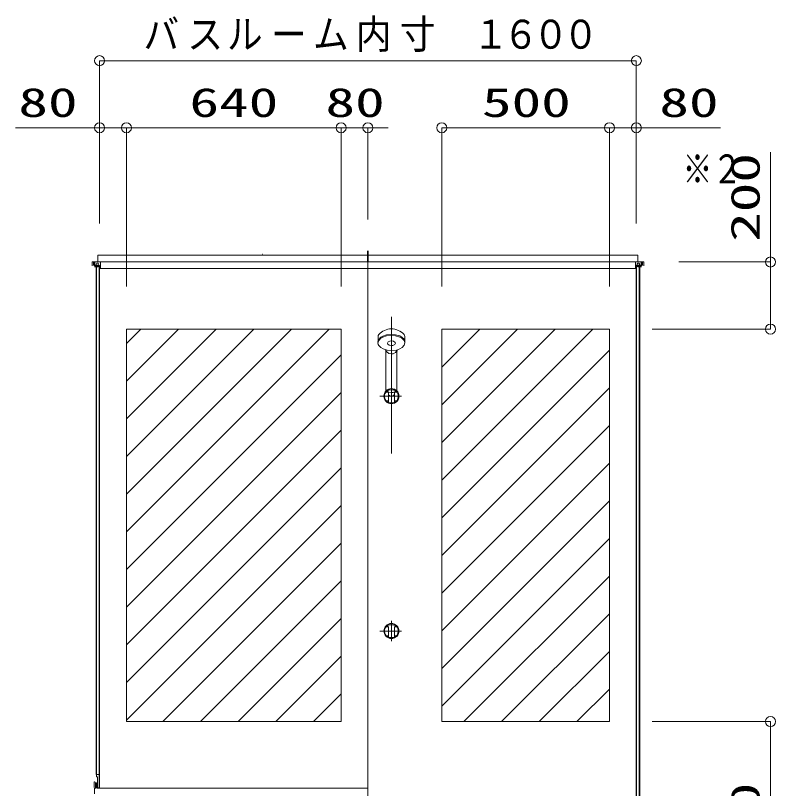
# Model space of a CAD drawing. Units: millimetres on the paper. Extents: x -305 to 305, y -152 to 152.
# Drawn here: x -210.35 to -165.03, y 37.16 to 83.25 of the extents above; entities that cross this region are included whole.
import ezdxf
from ezdxf.enums import TextEntityAlignment as Align

# ---------------------------------------------------------------- set-up
doc = ezdxf.new("R2010")
doc.units = ezdxf.units.MM
doc.linetypes.add('LONG_CHAIN', pattern=[21, 18, -1, 1, -1])
doc.layers.add('0-0_0', color=7, linetype='Continuous', lineweight=9)
doc.layers.add('0-1_VIEW0002', color=7, linetype='Continuous', lineweight=9)
doc.styles.add('ＭＳ ゴシック', font='')
doc.styles.get('ＭＳ ゴシック').set_extended_font_data('MS Gothic')

# ---------------------------------------------------------------- blocks, each defined once
blk = doc.blocks.new('_ORIGIN')
at = {"layer": '0-0_0'}
blk.add_line((0, 0), (-1, 0), dxfattribs=at)
blk.add_circle((0, 0), 0.5, dxfattribs=at)

msp = doc.modelspace()

# ---------------------------------------------------------------- linework, layer by layer
at = {"layer": '0-0_0'}
for p, q in [((-203.733, 52.458), (-191.638, 64.553)), ((-203.733, 54.703), (-193.883, 64.553)), ((-203.733, 56.948), (-196.128, 64.553)), ((-203.733, 59.193), (-198.373, 64.553)), ((-203.733, 61.438), (-200.618, 64.553)), ((-203.733, 63.683), (-202.863, 64.553)), ((-184.933, 55.542), (-175.922, 64.553)), ((-184.933, 57.788), (-178.167, 64.553)), ((-184.933, 60.033), (-180.412, 64.553)), ((-184.933, 62.278), (-182.657, 64.553)), ((-184.933, 64.523), (-184.902, 64.553)), ((-184.933, 53.297), (-174.933, 63.297)), ((-203.733, 50.213), (-190.933, 63.013)), ((-184.933, 51.052), (-174.933, 61.052)), ((-203.733, 47.968), (-190.933, 60.768)), ((-184.933, 48.807), (-174.933, 58.807)), ((-203.733, 45.723), (-190.933, 58.523)), ((-203.733, 43.478), (-190.933, 56.278)), ((-184.933, 46.562), (-174.933, 56.562)), ((-203.733, 41.233), (-190.933, 54.033)), ((-184.933, 44.317), (-174.933, 54.317)), ((-201.567, 41.153), (-190.933, 51.787)), ((-184.933, 42.072), (-174.933, 52.072)), ((-183.607, 41.153), (-174.933, 49.827)), ((-199.322, 41.153), (-190.933, 49.542)), ((-181.362, 41.153), (-174.933, 47.582)), ((-197.077, 41.153), (-190.933, 47.297)), ((-179.117, 41.153), (-174.933, 45.337)), ((-194.832, 41.153), (-190.933, 45.052)), ((-176.872, 41.153), (-174.933, 43.092)), ((-192.587, 41.153), (-190.933, 42.807))]:
    msp.add_line(p, q, dxfattribs=at)
at = {"layer": '0-1_VIEW0002'}
for p, q in [((-205.333, 70.853), (-205.333, 80.553)), ((-204.733, 80.553), (-173.933, 80.553)), ((-173.333, 70.853), (-173.333, 80.553)), ((-205.933, 76.554), (-206.533, 76.554)), ((-203.733, 76.554), (-205.333, 76.554)), ((-203.733, 67.093), (-203.733, 76.553)), ((-203.133, 76.554), (-202.533, 76.554)), ((-203.133, 76.553), (-191.533, 76.553)), ((-191.533, 76.553), (-192.133, 76.553)), ((-190.933, 71.493), (-190.933, 76.553)), ((-190.933, 67.093), (-190.933, 76.553)), ((-189.333, 76.553), (-190.933, 76.553)), ((-189.333, 71.093), (-189.333, 76.553)), ((-188.733, 76.553), (-188.133, 76.553)), ((-184.933, 67.093), (-184.933, 76.553)), ((-184.333, 76.553), (-175.533, 76.553)), ((-175.533, 76.553), (-176.133, 76.553)), ((-174.933, 71.493), (-174.933, 76.553)), ((-174.933, 76.553), (-173.333, 76.553)), ((-174.933, 67.093), (-174.933, 76.553)), ((-172.733, 76.553), (-172.133, 76.553)), ((-189.353, 69.213), (-189.353, 68.553)), ((-189.313, 69.213), (-189.313, 68.553)), ((-205.433, 68.953), (-205.433, 68.553)), ((-205.433, 68.953), (-189.353, 68.953)), ((-195.633, 69.023), (-195.623, 69.023)), ((-189.313, 68.953), (-173.233, 68.953)), ((-173.233, 68.953), (-173.233, 68.553)), ((-205.783, 68.553), (-205.783, 68.313)), ((-205.783, 68.553), (-189.353, 68.553)), ((-205.693, 68.553), (-205.693, 68.379)), ((-205.679, 68.553), (-205.693, 68.553)), ((-205.679, 68.553), (-205.679, 68.379)), ((-205.679, 68.553), (-172.987, 68.553)), ((-205.373, 68.353), (-205.653, 68.353)), ((-205.343, 68.339), (-205.653, 68.339)), ((-205.613, 68.253), (-205.613, 68.553)), ((-205.583, 68.283), (-205.583, 68.253)), ((-205.583, 68.283), (-205.543, 68.283)), ((-205.543, 68.253), (-205.543, 68.283)), ((-205.537, 68.339), (-205.537, 41.237)), ((-205.513, 68.303), (-205.513, 41.237)), ((-205.393, 68.303), (-205.513, 68.303)), ((-205.513, 68.253), (-205.513, 68.283)), ((-205.513, 68.283), (-205.473, 68.283)), ((-205.493, 68.473), (-205.423, 68.473)), ((-205.493, 68.333), (-205.423, 68.333)), ((-205.473, 68.253), (-205.473, 68.283)), ((-205.443, 68.253), (-205.443, 68.283)), ((-205.443, 68.283), (-205.333, 68.283)), ((-205.393, 68.339), (-205.393, 68.303)), ((-205.347, 68.313), (-205.347, 37.233)), ((-205.333, 68.313), (-205.333, 37.193)), ((-205.283, 68.553), (-205.283, 68.173)), ((-201.233, 68.553), (-201.223, 68.553)), ((-199.233, 68.553), (-199.223, 68.553)), ((-198.413, 68.553), (-198.533, 68.553)), ((-195.333, 68.553), (-195.323, 68.553)), ((-189.333, 68.553), (-189.333, 28.993)), ((-189.313, 68.553), (-172.883, 68.553)), ((-182.413, 68.553), (-182.533, 68.553)), ((-173.383, 68.553), (-173.383, 68.173)), ((-173.333, 68.313), (-173.333, 29.033)), ((-173.333, 68.283), (-173.333, 68.142)), ((-173.223, 68.283), (-173.333, 68.283)), ((-173.323, 68.339), (-173.013, 68.339)), ((-173.323, 68.339), (-173.013, 68.339)), ((-173.319, 68.313), (-173.319, 29.033)), ((-173.293, 68.353), (-173.013, 68.353)), ((-173.293, 68.353), (-173.013, 68.353)), ((-173.273, 68.339), (-173.273, 68.303)), ((-173.273, 68.303), (-173.153, 68.303)), ((-173.173, 68.473), (-173.243, 68.473)), ((-173.173, 68.333), (-173.243, 68.333)), ((-173.223, 68.253), (-173.223, 68.283)), ((-173.153, 68.283), (-173.193, 68.283)), ((-173.193, 68.253), (-173.193, 68.283)), ((-173.153, 68.303), (-173.153, 29.653)), ((-173.153, 68.253), (-173.153, 68.283)), ((-173.129, 68.339), (-173.129, 29.793)), ((-173.083, 68.283), (-173.123, 68.283)), ((-173.123, 68.253), (-173.123, 68.283)), ((-173.083, 68.283), (-173.083, 68.253)), ((-173.053, 68.253), (-173.053, 68.553)), ((-172.987, 68.553), (-172.987, 68.379)), ((-172.987, 68.553), (-172.973, 68.553)), ((-172.973, 68.553), (-172.973, 68.379)), ((-172.883, 68.553), (-172.883, 68.313)), ((-173.383, 68.173), (-205.283, 68.173)), ((-173.333, 68.142), (-173.383, 68.173)), ((-165.332, 65.153), (-165.332, 67.953)), ((-203.733, 64.553), (-190.933, 64.553)), ((-203.733, 64.553), (-203.733, 41.153)), ((-190.933, 64.553), (-190.933, 41.153)), ((-184.933, 64.553), (-174.933, 64.553)), ((-184.933, 64.553), (-184.933, 41.153)), ((-174.933, 64.553), (-174.933, 41.153)), ((-172.393, 64.553), (-165.332, 64.553)), ((-188.732, 63.807), (-188.724, 64.121)), ((-187.134, 63.807), (-187.142, 64.121)), ((-188.263, 63.174), (-188.263, 63.173)), ((-188.263, 63.006), (-188.263, 63.163)), ((-187.603, 63.173), (-187.603, 63.174)), ((-187.603, 63.006), (-187.603, 63.163)), ((-188.263, 63.006), (-188.263, 60.92)), ((-187.603, 60.918), (-187.603, 63.006)), ((-188.322, 60.424), (-188.323, 60.427)), ((-188.24, 60.799), (-188.226, 60.799)), ((-188.128, 60.799), (-188.226, 60.799)), ((-188.113, 60.799), (-188.113, 60.675)), ((-188.108, 60.777), (-188.108, 60.243)), ((-187.933, 60.72), (-187.933, 60.728)), ((-187.758, 60.777), (-187.758, 60.243)), ((-187.753, 60.798), (-187.753, 60.675)), ((-187.64, 60.799), (-187.738, 60.799)), ((-187.64, 60.799), (-187.626, 60.799)), ((-188.265, 60.285), (-188.275, 60.303)), ((-188.108, 60.267), (-188.231, 60.267)), ((-187.758, 60.267), (-187.635, 60.267)), ((-187.601, 60.285), (-187.591, 60.303)), ((-188.24, 46.799), (-188.226, 46.799)), ((-188.128, 46.799), (-188.226, 46.799)), ((-188.108, 46.777), (-188.108, 46.243)), ((-187.758, 46.777), (-187.758, 46.243)), ((-187.64, 46.799), (-187.738, 46.799)), ((-187.64, 46.799), (-187.626, 46.799)), ((-188.322, 46.424), (-188.323, 46.427)), ((-188.265, 46.285), (-188.275, 46.303)), ((-188.108, 46.267), (-188.231, 46.267)), ((-187.758, 46.267), (-187.635, 46.267)), ((-187.601, 46.285), (-187.591, 46.303)), ((-205.537, 41.833), (-205.537, 37.993)), ((-205.513, 41.833), (-205.513, 37.853)), ((-203.733, 41.153), (-190.933, 41.153)), ((-184.933, 41.153), (-174.933, 41.153)), ((-172.393, 41.153), (-165.332, 41.153)), ((-165.332, 40.553), (-165.332, 29.153)), ((-205.513, 37.993), (-205.537, 37.993)), ((-205.347, 37.993), (-205.513, 37.993)), ((-205.463, 37.853), (-205.513, 37.853)), ((-205.653, 37.553), (-205.632, 37.553)), ((-205.641, 36.853), (-205.653, 37.553)), ((-205.566, 37.163), (-205.572, 37.494)), ((-205.499, 37.493), (-205.499, 37.233)), ((-205.373, 37.193), (-205.473, 37.193)), ((-205.373, 37.207), (-205.463, 37.207)), ((-205.463, 37.193), (-189.333, 37.193))]:
    msp.add_line(p, q, dxfattribs=at)
at = {"layer": '0-1_VIEW0002', "color": 4, "linetype": 'LONG_CHAIN'}
msp.add_line((-187.933, 57.145), (-187.933, 65.276), dxfattribs=at)
at = {"layer": '0-1_VIEW0002', "color": 4}
for p, q in [((-188.263, 63.163), (-188.253, 63.163)), ((-188.249, 63.271), (-188.239, 63.271))]:
    msp.add_line(p, q, dxfattribs=at)
at = {"layer": '0-1_VIEW0002', "linetype": 'LONG_CHAIN'}
for p, q in [((-187.933, 59.953), (-187.933, 61.153)), ((-188.629, 60.553), (-187.333, 60.553)), ((-187.933, 45.953), (-187.933, 47.153)), ((-188.629, 46.553), (-187.333, 46.553))]:
    msp.add_line(p, q, dxfattribs=at)
at = {"layer": '0-1_VIEW0002'}
for points in [[(-205.333, 78.013), (-205.333, 76.554), (-210.347, 76.554)], [(-173.333, 70.853), (-173.333, 76.553), (-168.319, 76.553)], [(-170.793, 68.553), (-165.332, 68.553), (-165.332, 75.103)], [(-205.333, 68.283), (-205.333, 68.142), (-205.283, 68.173)], [(-173.273, 68.339), (-173.273, 68.303), (-173.153, 68.303)], [(-188.73, 63.759), (-188.733, 63.793), (-188.693, 63.931), (-188.567, 64.064), (-188.437, 64.137), (-188.227, 64.205), (-187.933, 64.236), (-187.68, 64.214), (-187.436, 64.14), (-187.303, 64.066), (-187.182, 63.946), (-187.147, 63.874), (-187.133, 63.793), (-187.136, 63.759)], [(-188.267, 63.312), (-188.264, 63.271), (-188.263, 63.217), (-188.263, 63.163)], [(-187.617, 63.271), (-187.698, 63.154), (-187.835, 63.083), (-187.933, 63.071), (-188.08, 63.1), (-188.203, 63.19), (-188.249, 63.271)], [(-187.599, 63.312), (-187.602, 63.272), (-187.603, 63.217), (-187.603, 63.163)], [(-187.603, 60.918), (-187.687, 60.83), (-187.83, 60.777), (-187.933, 60.768), (-188.087, 60.79), (-188.216, 60.859), (-188.263, 60.92)], [(-188.129, 60.81), (-188.192, 60.854), (-188.174, 60.878), (-188.116, 60.901), (-187.933, 60.921), (-187.791, 60.91), (-187.692, 60.878), (-187.674, 60.854), (-187.737, 60.81)], [(-187.753, 60.675), (-187.753, 60.669), (-187.766, 60.626), (-187.806, 60.587), (-187.933, 60.553), (-188.031, 60.572), (-188.1, 60.626), (-188.113, 60.669), (-188.113, 60.675)], [(-187.735, 60.206), (-187.722, 60.194), (-187.784, 60.168), (-187.933, 60.157), (-188.082, 60.168), (-188.144, 60.194), (-188.131, 60.206)], [(-188.129, 46.81), (-188.192, 46.854), (-188.174, 46.878), (-188.116, 46.901), (-187.933, 46.921), (-187.791, 46.91), (-187.692, 46.878), (-187.674, 46.854), (-187.737, 46.81)], [(-187.735, 46.206), (-187.722, 46.194), (-187.784, 46.168), (-187.933, 46.157), (-188.082, 46.168), (-188.144, 46.194), (-188.131, 46.206)], [(-205.463, 37.853), (-205.463, 37.207), (-205.473, 37.207)], [(-205.499, 37.493), (-205.513, 37.493), (-205.513, 37.233)]]:
    msp.add_lwpolyline(points, dxfattribs=at)
for points in [[(-187.933, 63.271), (-188.186, 63.294), (-188.43, 63.369), (-188.563, 63.445), (-188.684, 63.568), (-188.719, 63.642), (-188.733, 63.724), (-188.693, 63.865), (-188.567, 64.001), (-188.437, 64.076), (-188.227, 64.146), (-187.933, 64.178), (-187.68, 64.154), (-187.436, 64.079), (-187.303, 64.003), (-187.182, 63.881), (-187.147, 63.807), (-187.133, 63.724), (-187.173, 63.584), (-187.299, 63.448), (-187.429, 63.372), (-187.639, 63.303)], [(-187.933, 63.571), (-188.064, 63.593), (-188.156, 63.658), (-188.173, 63.708), (-188.134, 63.784), (-188.021, 63.836), (-187.933, 63.846), (-187.802, 63.824), (-187.71, 63.759), (-187.693, 63.708), (-187.732, 63.633), (-187.845, 63.58)]]:
    msp.add_lwpolyline(points, close=True, dxfattribs=at)
for centre, radius, start, end in [((-205.653, 68.379), 0.04, 180, 270), ((-205.653, 68.379), 0.026, 180, 270), ((-205.452, 68.403), 0.0812, 120.5102, 239.4898), ((-205.464, 68.403), 0.0812, 300.5102, 59.4898), ((-205.373, 68.313), 0.04, 360, 90), ((-205.373, 68.313), 0.026, 360, 90), ((-173.293, 68.313), 0.04, 90, 180), ((-173.293, 68.313), 0.04, 90, 180), ((-173.293, 68.313), 0.026, 90, 180), ((-173.293, 68.313), 0.026, 90, 180), ((-173.202, 68.403), 0.0812, 120.5101, 239.4897), ((-173.214, 68.403), 0.0812, 300.5102, 59.4898), ((-173.013, 68.379), 0.026, 270, 0), ((-173.013, 68.379), 0.04, 270, 0), ((-173.013, 68.379), 0.026, 270, 0), ((-173.013, 68.379), 0.04, 270, 0), ((-187.933, 63.563), 1, 41.2993, 138.7007), ((-188.564, 64.117), 0.16, 138.7007, 178.5), ((-188.318, 64.121), 0.01, 305, 312.6913), ((-187.302, 64.117), 0.16, 1.5, 41.2993), ((-188.861, 63.151), 0.6, 3.8129, 16.0401), ((-187.005, 63.151), 0.6, 163.9599, 176.1871), ((-187.933, 60.553), 0.45, 90, 270), ((-187.933, 60.608), 0.382, 35.7512, 144.2488), ((-187.933, 60.553), 0.45, 270, 90), ((-187.933, 60.553), 0.41, 146.135, 197.917), ((-187.93, 60.506), 0.4, 191.755, 210.465), ((-188.24, 60.759), 0.04, 90, 146.136), ((-188.226, 60.819), 0.02, 145.982, 270), ((-188.138, 60.781), 0.03, 0, 73.2527), ((-188.128, 60.779), 0.02, 0, 90), ((-187.728, 60.781), 0.03, 106.7473, 180), ((-187.738, 60.779), 0.02, 90, 180), ((-187.64, 60.819), 0.02, 270, 34.018), ((-187.626, 60.759), 0.04, 33.865, 90), ((-187.933, 60.553), 0.41, 342.084, 33.865), ((-187.936, 60.506), 0.4, 329.535, 348.246), ((-187.581, 60.439), 0.04, 335.387, 342.084), ((-188.231, 60.307), 0.04, 212.676, 270), ((-188.21, 60.247), 0.02, 90, 204.62), ((-187.932, 60.519), 0.408, 223.5467, 315.5997), ((-188.148, 60.243), 0.04, 295.2102, 0), ((-187.718, 60.243), 0.04, 180, 244.7899), ((-187.656, 60.247), 0.02, 320.56, 90), ((-187.635, 60.307), 0.04, 270, 327.325), ((-187.933, 46.553), 0.45, 90, 270), ((-187.933, 46.553), 0.41, 146.135, 197.917), ((-188.24, 46.759), 0.04, 90, 146.136), ((-188.226, 46.819), 0.02, 145.982, 270), ((-187.933, 46.608), 0.382, 35.7512, 144.2488), ((-188.138, 46.781), 0.03, 0, 73.2527), ((-188.128, 46.779), 0.02, 0, 90), ((-187.933, 46.553), 0.45, 270, 90), ((-187.728, 46.781), 0.03, 106.7473, 180), ((-187.738, 46.779), 0.02, 90, 180), ((-187.64, 46.819), 0.02, 270, 34.018), ((-187.626, 46.759), 0.04, 33.865, 90), ((-187.933, 46.553), 0.41, 342.084, 33.865), ((-187.93, 46.506), 0.4, 191.755, 210.465), ((-188.231, 46.307), 0.04, 212.676, 270), ((-188.21, 46.247), 0.02, 90, 204.62), ((-187.932, 46.519), 0.408, 223.5467, 315.5997), ((-188.148, 46.243), 0.04, 295.2102, 0), ((-187.718, 46.243), 0.04, 180, 244.7899), ((-187.656, 46.247), 0.02, 320.56, 90), ((-187.635, 46.307), 0.04, 270, 327.325), ((-187.936, 46.506), 0.4, 329.535, 348.246), ((-187.581, 46.439), 0.04, 335.387, 342.084), ((-205.632, 37.493), 0.06, 1, 90), ((-205.473, 37.233), 0.04, 180, 270), ((-205.473, 37.233), 0.026, 180, 270), ((-205.373, 37.233), 0.04, 270, 360), ((-205.373, 37.233), 0.026, 270, 0), ((-205.373, 37.233), 0.04, 270, 0)]:
    msp.add_arc(centre, radius, start, end, dxfattribs=at)

# ---------------------------------------------------------------- block references
at = {"layer": '0-1_VIEW0002', "xscale": 0.6, "yscale": 0.6}
for p, rotation in [((-205.333, 80.553), 180), ((-203.733, 76.554), 180), ((-203.733, 76.553), 180), ((-189.333, 76.553), 180), ((-184.933, 76.553), 180), ((-173.333, 76.553), 180), ((-165.332, 68.553), 90), ((-165.332, 64.553), 270), ((-165.332, 41.153), 90)]:
    msp.add_blockref('_ORIGIN', p, dxfattribs=dict(at, rotation=rotation))
for p in [(-173.333, 80.553), (-205.333, 76.554), (-190.933, 76.553), (-190.933, 76.553), (-174.933, 76.553), (-174.933, 76.553)]:
    msp.add_blockref('_ORIGIN', p, dxfattribs=at)

# ---------------------------------------------------------------- texts
at = {"layer": '0-1_VIEW0002', "style": 'ＭＳ ゴシック'}
for s, width, p in [('バ', 0.9, (-202.715, 80.747)), ('ル', 0.9, (-197.736, 80.747)), ('ム', 0.9, (-192.604, 80.747)), ('内', 0.9, (-190.048, 80.747)), ('寸', 0.9, (-187.431, 80.747)), ('１', 0.9, (-183.075, 80.747)), ('６', 0.9, (-181.286, 80.747)), ('０', 0.9, (-179.497, 80.747)), ('０', 0.9, (-177.708, 80.747)), ('ス', 0.9, (-200.098, 80.747)), ('ー', 0.9, (-195.119, 80.747)), ('80', 1.5, (-210.174, 76.679)), ('640', 1.5, (-199.974, 76.678)), ('80', 1.5, (-191.864, 76.678)), ('500', 1.5, (-182.534, 76.678)), ('80', 1.5, (-171.959, 76.678)), ('※２', 0.75, (-170.571, 72.715))]:
    msp.add_text(s, height=1.73, dxfattribs=dict(at, width=width)).set_placement(p, align=Align.BOTTOM_LEFT)
at = {"layer": '0-1_VIEW0002', "style": 'ＭＳ ゴシック', "width": 1.5}
for s, p in [('200', (-165.457, 69.752)), ('630', (-165.457, 32.212))]:
    msp.add_text(s, height=1.73, rotation=90, dxfattribs=at).set_placement(p, align=Align.BOTTOM_LEFT)

doc.saveas('drawing.dxf')
